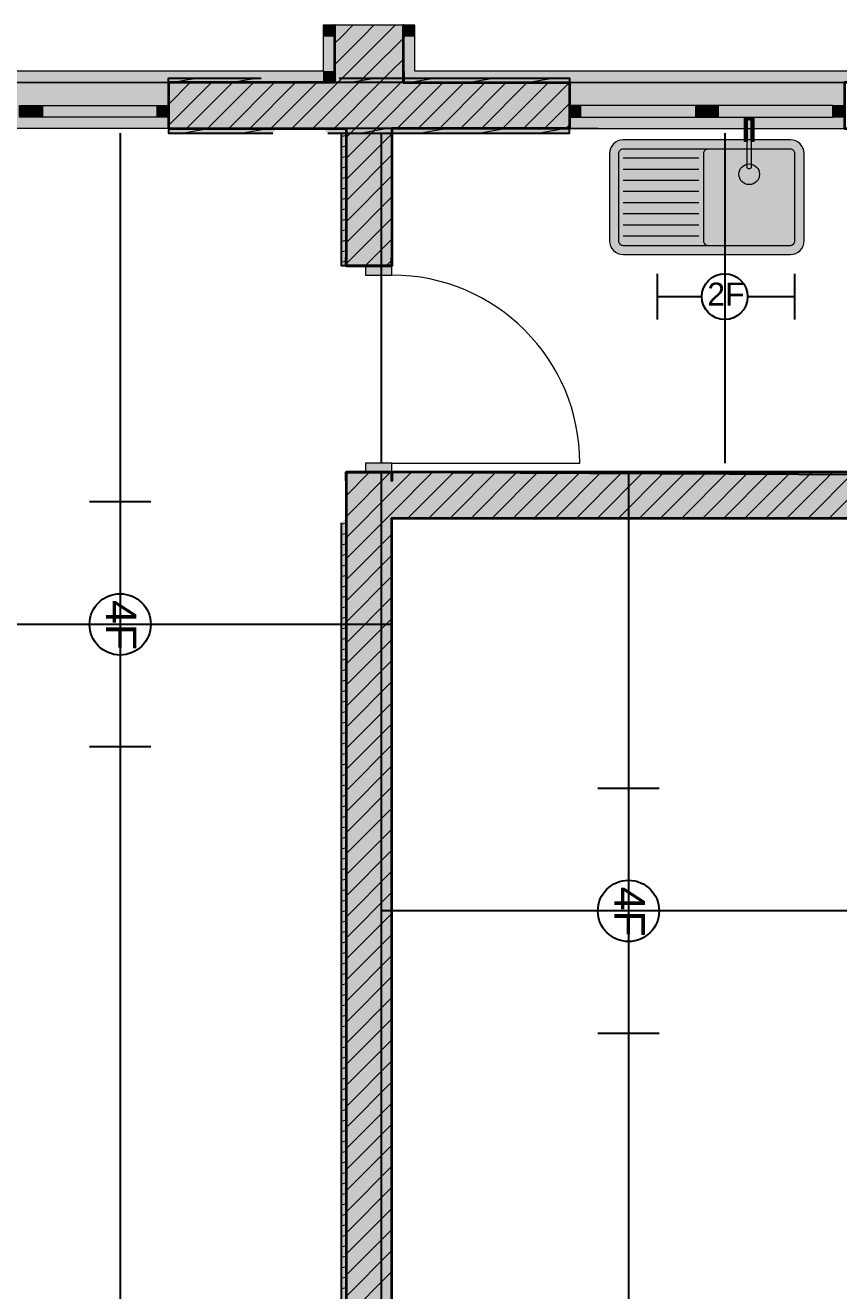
# Model space of a CAD drawing. Header units: inches. Extents: x 99 to 83418, y 65 to 21631.
# Drawn here: x 30078 to 33628, y 14568 to 20088 of the extents above; entities that cross this region are included whole.
import ezdxf

# ---------------------------------------------------------------- set-up
doc = ezdxf.new("R2010")
doc.units = ezdxf.units.IN
doc.header["$MEASUREMENT"] = 0
for name, color, linetype in [('A-Place', 50, 'Continuous'), ('lights', 1, 'Continuous'), ('PDF_Structural - Bearing', 7, 'Continuous')]:
    doc.layers.add(name, color=color, linetype=linetype)
doc.layers.add('PDF_Interior$-$Furniture$', color=7, linetype='Continuous', true_color=0x573938)
doc.styles.get("Standard").update_dxf_attribs({"font": 'arial.ttf'})

# ---------------------------------------------------------------- blocks, each defined once
blk = doc.blocks.new('4feet')
at = {"layer": 'lights'}
for p, q in [((2508.5, 2039.6), (2508.5, 1739.6)), ((3708.5, 2039.6), (3708.5, 1739.6)), ((2508.5, 1889.6), (2958.5, 1889.6)), ((3258.5, 1889.6), (3708.5, 1889.6))]:
    blk.add_line(p, q, dxfattribs=at)
blk.add_circle((3108.5, 1889.6), 150, dxfattribs=at)
at = {"layer": 'lights', "insert": (2989.7, 1969.6), "char_height": 150, "attachment_point": 1}
blk.add_mtext_dynamic_manual_height_columns('4F', width=300, gutter_width=12.5, heights=[0], dxfattribs=at)
blk = doc.blocks.new('2feet')
at = {"layer": 'lights'}
for p, q in [((3462.9, 1862.3), (3462.9, 1662.3)), ((4062.9, 1862.3), (4062.9, 1662.3)), ((3462.9, 1762.3), (3658.3, 1762.3)), ((3858.3, 1762.3), (4062.9, 1762.3))]:
    blk.add_line(p, q, dxfattribs=at)
blk.add_circle((3758.3, 1762.3), 100, dxfattribs=at)
at = {"layer": 'lights', "insert": (3681.9, 1823.5), "char_height": 100, "attachment_point": 1}
blk.add_mtext_dynamic_manual_height_columns('2F', width=100, gutter_width=12.5, heights=[0], dxfattribs=at)

msp = doc.modelspace()

# ---------------------------------------------------------------- hatches: boundary and pattern name
at = {"layer": 'PDF_Interior$-$Furniture$', "true_color": 0xffffff, "transparency": 33554559}
for points in [[(33257.2, 19617.1), (33246.2, 19617.1), (33246.2, 19668.1), (33243.6, 19674.5), (33237.2, 19677.1), (33230.9, 19674.5), (33228.2, 19668.1), (33228.2, 19617.1), (33217.3, 19617.1), (33217.3, 19682.1), (33257.2, 19682.1)], [(33246.2, 19470.2), (33243.6, 19463.9), (33237.2, 19461.3), (33230.8, 19463.9), (33228.2, 19470.3), (33228.2, 19668.1), (33230.9, 19674.5), (33237.2, 19677.1), (33243.6, 19674.5), (33246.2, 19668.1)], [(33052.2, 19588.1), (32687.2, 19588.1), (32657.2, 19580.1), (32635.3, 19558.1), (32627.2, 19528.1), (32627.2, 19148.1), (32635.3, 19118.1), (32657.2, 19096.2), (32687.2, 19088.1), (33417.2, 19088.1), (33447.2, 19096.2), (33469.2, 19118.1), (33477.2, 19148.1), (33477.2, 19528.1), (33469.2, 19558.1), (33447.2, 19580.1), (33417.2, 19588.1)]]:
    msp.add_hatch(color=7, dxfattribs=at).paths.add_polyline_path(points)

# ---------------------------------------------------------------- linework, layer by layer
at = {"layer": 'A-Place'}
for p, q in [((30491.8, 19618.1), (30491.8, 7742)), ((31630.5, 19618.1), (31630.5, 18178.1)), ((33130.5, 19618.1), (33130.5, 18178.1)), ((31630.5, 18138.1), (31630.5, 7742)), ((31630.5, 18138.1), (35203.7, 18120.9)), ((32710.5, 18138.1), (32710.5, 7742)), ((31678, 17474.6), (7459.3, 17474.6)), ((34927.9, 16224.6), (31630.4, 16224.6))]:
    msp.add_line(p, q, dxfattribs=at)
at = {"layer": 'PDF_Interior$-$Furniture$', "color": 126, "lineweight": 25, "true_color": 0x008060}
for points in [[(31127.9, 19838.1), (30702.9, 19838.1), (30702.9, 19858.1), (31107.9, 19858.1)], [(31447.9, 19858.1), (32453, 19858.1), (32453, 19838.1), (31427.9, 19838.1)], [(31178, 19638.1), (30702.9, 19638.1), (30702.9, 19618.1), (31158, 19618.1)], [(31398, 19618.1), (32453, 19618.1), (32453, 19638.1), (31378, 19638.1)], [(31478, 19638.1), (31478, 19038.1), (31458, 19038.1), (31458, 19618.1)], [(31478, 17938.1), (31478, 11088.1), (30553, 11088.1), (30553, 11108.1), (31458, 11108.1), (31458, 17918.1)]]:
    msp.add_lwpolyline(points, dxfattribs=at)
at = {"layer": 'PDF_Interior$-$Furniture$', "color": 121, "lineweight": 13, "true_color": 0x80ffdf}
for points in [[(30834.5, 19858.1), (30721.1, 19838.1)], [(31093.7, 19858.1), (30980.3, 19838.1)], [(31612, 19858.1), (31498.5, 19838.1)], [(31871.1, 19858.1), (31757.7, 19838.1)], [(32130.3, 19858.1), (32016.8, 19838.1)], [(32389.4, 19858.1), (32276, 19838.1)], [(30882.6, 19638.1), (30769.1, 19618.1)], [(31141.7, 19638.1), (31028.3, 19618.1)], [(31400.9, 19638.1), (31381.4, 19634.7)], [(31478, 19606), (31458, 19602.5)], [(31660, 19638.1), (31546.6, 19618.1)], [(31919.2, 19638.1), (31805.7, 19618.1)], [(32178.3, 19638.1), (32064.9, 19618.1)], [(32437.4, 19638.1), (32324, 19618.1)], [(31478, 19560.3), (31458, 19556.8)], [(31478, 19514.6), (31458, 19511.1)], [(31478, 19468.9), (31458, 19465.4)], [(31478, 19423.2), (31458, 19419.7)], [(31478, 19377.5), (31458, 19374)], [(31478, 19331.9), (31458, 19328.3)], [(31478, 19286.2), (31458, 19282.6)], [(31478, 19240.5), (31458, 19236.9)], [(31478, 19194.8), (31458, 19191.2)], [(31478, 19149.1), (31458, 19145.6)], [(31478, 19103.4), (31458, 19099.9)], [(31478, 19057.7), (31458, 19054.2)], [(31478, 17915.3), (31458, 17911.8)], [(31478, 17869.6), (31458, 17866.1)], [(31478, 17823.9), (31458, 17820.4)], [(31478, 17778.3), (31458, 17774.7)], [(31478, 17732.6), (31458, 17729)], [(31478, 17686.9), (31458, 17683.3)], [(31478, 17641.2), (31458, 17637.6)], [(31478, 17595.5), (31458, 17591.9)], [(31478, 17549.8), (31458, 17546.3)], [(31478, 17504.1), (31458, 17500.6)], [(31478, 17458.4), (31458, 17454.9)], [(31478, 17412.7), (31458, 17409.2)], [(31478, 17367), (31458, 17363.5)], [(31478, 17321.3), (31458, 17317.8)], [(31478, 17275.6), (31458, 17272.1)], [(31478, 17229.9), (31458, 17226.4)], [(31478, 17184.2), (31458, 17180.7)], [(31478, 17138.5), (31458, 17135)], [(31478, 17092.8), (31458, 17089.3)], [(31478, 17047.1), (31458, 17043.6)], [(31478, 17001.4), (31458, 16997.9)], [(31478, 16955.8), (31458, 16952.2)], [(31478, 16910.1), (31458, 16906.5)], [(31478, 16864.4), (31458, 16860.8)], [(31478, 16818.7), (31458, 16815.1)], [(31478, 16773), (31458, 16769.5)], [(31478, 16727.3), (31458, 16723.8)], [(31478, 16681.6), (31458, 16678.1)], [(31478, 16635.9), (31458, 16632.4)], [(31478, 16590.2), (31458, 16586.7)], [(31478, 16544.5), (31458, 16541)], [(31478, 16498.8), (31458, 16495.3)], [(31478, 16453.1), (31458, 16449.6)], [(31478, 16407.4), (31458, 16403.9)], [(31478, 16361.7), (31458, 16358.2)], [(31478, 16316), (31458, 16312.5)], [(31478, 16270.3), (31458, 16266.8)], [(31478, 16224.6), (31458, 16221.1)], [(31478, 16179), (31458, 16175.4)], [(31478, 16133.3), (31458, 16129.7)], [(31478, 16087.6), (31458, 16084)], [(31478, 16041.9), (31458, 16038.3)], [(31478, 15996.2), (31458, 15992.7)], [(31478, 15950.5), (31458, 15947)], [(31478, 15904.8), (31458, 15901.3)], [(31478, 15859.1), (31458, 15855.6)], [(31478, 15813.4), (31458, 15809.9)], [(31478, 15767.7), (31458, 15764.2)], [(31478, 15722), (31458, 15718.5)], [(31478, 15676.3), (31458, 15672.8)], [(31478, 15630.6), (31458, 15627.1)], [(31478, 15584.9), (31458, 15581.4)], [(31478, 15539.2), (31458, 15535.7)], [(31478, 15493.5), (31458, 15490)], [(31478, 15447.8), (31458, 15444.3)], [(31478, 15402.2), (31458, 15398.6)], [(31478, 15356.5), (31458, 15352.9)], [(31478, 15310.8), (31458, 15307.2)], [(31478, 15265.1), (31458, 15261.5)], [(31478, 15219.4), (31458, 15215.8)], [(31478, 15173.7), (31458, 15170.2)], [(31478, 15128), (31458, 15124.5)], [(31478, 15082.3), (31458, 15078.8)], [(31478, 15036.6), (31458, 15033.1)], [(31478, 14990.9), (31458, 14987.4)], [(31478, 14945.2), (31458, 14941.7)], [(31478, 14899.5), (31458, 14896)], [(31478, 14853.8), (31458, 14850.3)], [(31478, 14808.1), (31458, 14804.6)], [(31478, 14762.4), (31458, 14758.9)], [(31478, 14716.7), (31458, 14713.2)], [(31478, 14671), (31458, 14667.5)], [(31478, 14625.4), (31458, 14621.8)], [(31478, 14579.7), (31458, 14576.1)]]:
    msp.add_lwpolyline(points, dxfattribs=at)
at = {"layer": 'PDF_Interior$-$Furniture$', "lineweight": 13}
for points in [[(33228.2, 19470.3), (33228.2, 19668.1), (33228.2, 19617.1), (33217.3, 19617.1), (33217.3, 19682.1), (33257.2, 19682.1), (33257.2, 19617.1), (33246.2, 19617.1), (33246.2, 19668.1), (33246.2, 19470.2, -0.413649), (33237.2, 19461.3, -0.41458)], [(33246.2, 19668.1, 0.412495), (33237.2, 19677.1, 0.412495), (33228.2, 19668.1, -0.412495), (33237.2, 19677.1, -0.412495)], [(33477.2, 19528.1, 0.414381), (33417.2, 19588.1), (33052.2, 19588.1), (32687.2, 19588.1, 0.414381), (32627.2, 19528.1), (32627.2, 19148.1, 0.41438), (32687.2, 19088.1), (33417.2, 19088.1, 0.41438), (33477.2, 19148.1)], [(33417.2, 19128.1, 0.414374), (33437.2, 19148.1), (33437.2, 19528.1, 0.414373), (33417.2, 19548.1), (33237.2, 19548.1), (33057.2, 19548.1), (32687.2, 19548.1, 0.414373), (32667.2, 19528.1), (32667.2, 19148.1, 0.414374), (32687.2, 19128.1), (33057.2, 19128.1)]]:
    msp.add_lwpolyline(points, format="xyb", close=True, dxfattribs=at)
for points in [[(33217.5, 19581.1), (33217.5, 19616.1), (33228.2, 19616.1), (33228.2, 19581.1)], [(33256.9, 19581.1), (33246.2, 19581.1), (33246.2, 19616.1), (33256.9, 19616.1)]]:
    msp.add_lwpolyline(points, close=True, dxfattribs=at)
msp.add_lwpolyline([(33057.2, 19548.1, 0.414373), (33037.2, 19528.1), (33037.2, 19148.1, 0.414374), (33057.2, 19128.1)], format="xyb", dxfattribs=at)
for points in [[(33017.2, 19508.1), (32687.2, 19508.1)], [(33017.2, 19459.5), (32687.2, 19459.5)], [(33017.2, 19411), (32687.2, 19411)], [(33017.2, 19362.4), (32687.2, 19362.4)], [(33017.2, 19313.8), (32687.2, 19313.8)], [(33017.2, 19265.3), (32687.2, 19265.3)], [(33017.2, 19216.7), (32687.2, 19216.7)], [(33017.2, 19168.1), (32687.2, 19168.1)]]:
    msp.add_lwpolyline(points, dxfattribs=at)
msp.add_circle((33237.2, 19438.1), 45, dxfattribs=at)
at = {"layer": 'PDF_Interior$-$Furniture$', "color": 7, "lineweight": 0, "true_color": 0xffffff, "transparency": 33554559}
for points in [[(30702.9, 19858.1), (30702.9, 19838.1), (31107.9, 19858.1), (31127.9, 19838.1)], [(32453, 19838.1), (32453, 19858.1), (31427.9, 19838.1), (31447.9, 19858.1)], [(31158, 19618.1), (31178, 19638.1), (30702.9, 19618.1), (30702.9, 19638.1)], [(31378, 19638.1), (31398, 19618.1), (32453, 19638.1), (32453, 19618.1)], [(31458, 19618.1), (31458, 19038.1), (31478, 19638.1), (31478, 19038.1)], [(33217.5, 19581.1), (33217.5, 19616.1), (33228.2, 19581.1), (33228.2, 19616.1)], [(33256.9, 19581.1), (33246.2, 19581.1), (33256.9, 19616.1), (33246.2, 19616.1)], [(31478, 17938.1), (31458, 17918.1), (31478, 11088.1), (31458, 11108.1)]]:
    msp.add_solid(points, dxfattribs=at)
at = {"layer": 'PDF_Structural - Bearing', "color": 251, "lineweight": 18, "true_color": 0x6a6a6a}
for points in [[(31727.9, 20088.1), (31427.9, 20088.1), (31377.9, 20088.1), (31377.9, 19888.1), (28527.9, 19888.1), (28527.9, 20038.1), (28527.9, 20088.1), (28177.9, 20088.1)], [(34977.9, 20088.1), (34677.9, 20088.1), (34627.9, 20088.1), (34627.9, 19888.1), (31777.9, 19888.1), (31777.9, 20038.1), (31777.9, 20088.1), (31427.9, 20088.1)], [(28477.9, 20038.1), (28477.9, 19838.1), (28527.9, 19838.1), (31427.9, 19838.1)], [(31427.9, 19888.1), (31427.9, 20038.1)], [(31727.9, 20038.1), (31727.9, 19888.1)], [(31727.9, 19838.1), (34677.9, 19838.1), (34677.9, 19888.1), (34677.9, 20038.1)]]:
    msp.add_lwpolyline(points, dxfattribs=at)
at = {"layer": 'PDF_Structural - Bearing', "color": 11, "lineweight": 9, "true_color": 0xfe847a}
for points in [[(31241.5, 19638.1), (31441.5, 19838.1), (31491.5, 19888.1), (31641.5, 20038.1), (31691.5, 20088.1)], [(31427.9, 19916.4), (31549.6, 20038.1), (31599.6, 20088.1)], [(31427.9, 20008.3), (31457.7, 20038.1), (31507.7, 20088.1)], [(31333.5, 19638.1), (31533.5, 19838.1), (31583.5, 19888.1), (31727.9, 20032.5)], [(31425.4, 19638.1), (31625.4, 19838.1), (31675.4, 19888.1), (31727.9, 19940.6)], [(30702.9, 19651), (30890, 19838.1)], [(30702.9, 19742.9), (30798.1, 19838.1)], [(30702.9, 19834.8), (30706.1, 19838.1)], [(30781.9, 19638.1), (30981.9, 19838.1)], [(30873.8, 19638.1), (31073.8, 19838.1)], [(30965.8, 19638.1), (31165.8, 19838.1)], [(31057.7, 19638.1), (31257.7, 19838.1)], [(31149.6, 19638.1), (31349.6, 19838.1)], [(31478, 19598.8), (31517.3, 19638.1), (31717.3, 19838.1), (31727.9, 19848.7)], [(31478, 19506.9), (31609.2, 19638.1), (31809.2, 19838.1)], [(31701.1, 19638.1), (31901.1, 19838.1)], [(31793.1, 19638.1), (31993.1, 19838.1)], [(31885, 19638.1), (32085, 19838.1)], [(31976.9, 19638.1), (32176.9, 19838.1)], [(32068.8, 19638.1), (32268.8, 19838.1)], [(32160.8, 19638.1), (32360.8, 19838.1)], [(32252.7, 19638.1), (32452.7, 19838.1)], [(32344.6, 19638.1), (32453, 19746.5)], [(32436.5, 19638.1), (32453, 19654.5)], [(31478, 19414.9), (31678, 19614.9)], [(31478, 19323), (31678, 19523)], [(31478, 19231.1), (31678, 19431.1)], [(31478, 19139.2), (31678, 19339.2)], [(31478, 19047.2), (31678, 19247.2)], [(31560.8, 19038.1), (31678, 19155.3)], [(31652.7, 19038.1), (31678, 19063.4)], [(31478, 17760.3), (31678, 17960.3), (31855.8, 18138.1)], [(31478, 17852.2), (31678, 18052.2), (31763.9, 18138.1)], [(31478, 17944.2), (31671.9, 18138.1)], [(31478, 18036.1), (31580, 18138.1)], [(31478, 18128), (31488.1, 18138.1)], [(31747.7, 17938.1), (31947.7, 18138.1)], [(31839.6, 17938.1), (32039.6, 18138.1)], [(31931.6, 17938.1), (32131.6, 18138.1)], [(32023.5, 17938.1), (32223.5, 18138.1)], [(32115.4, 17938.1), (32315.4, 18138.1)], [(32207.3, 17938.1), (32407.3, 18138.1)], [(32299.2, 17938.1), (32499.2, 18138.1)], [(32391.2, 17938.1), (32591.2, 18138.1)], [(32483.1, 17938.1), (32683.1, 18138.1)], [(32575, 17938.1), (32775, 18138.1)], [(32666.9, 17938.1), (32866.9, 18138.1)], [(32758.9, 17938.1), (32958.9, 18138.1)], [(32850.8, 17938.1), (33050.8, 18138.1)], [(32942.7, 17938.1), (33142.7, 18138.1)], [(33034.6, 17938.1), (33234.6, 18138.1)], [(33126.6, 17938.1), (33326.6, 18138.1)], [(33218.5, 17938.1), (33418.5, 18138.1)], [(33310.4, 17938.1), (33510.4, 18138.1)], [(33402.3, 17938.1), (33602.3, 18138.1)], [(33494.3, 17938.1), (33694.3, 18138.1)], [(33586.2, 17938.1), (33786.2, 18138.1)], [(31478, 17668.4), (31678, 17868.4)], [(31478, 17576.5), (31678, 17776.5)], [(31478, 17484.5), (31678, 17684.5)], [(31478, 17392.6), (31678, 17592.6)], [(31478, 17300.7), (31678, 17500.7)], [(31478, 17208.8), (31678, 17408.8)], [(31478, 17116.8), (31678, 17316.8)], [(31478, 17024.9), (31678, 17224.9)], [(31478, 16933), (31678, 17133)], [(31478, 16841.1), (31678, 17041.1)], [(31478, 16749.1), (31678, 16949.1)], [(31478, 16657.2), (31678, 16857.2)], [(31478, 16565.3), (31678, 16765.3)], [(31478, 16473.4), (31678, 16673.4)], [(31478, 16381.4), (31678, 16581.4)], [(31478, 16289.5), (31678, 16489.5)], [(31478, 16197.6), (31678, 16397.6)], [(31478, 16105.7), (31678, 16305.7)], [(31478, 16013.7), (31678, 16213.7)], [(31478, 15921.8), (31678, 16121.8)], [(31478, 15829.9), (31678, 16029.9)], [(31478, 15738), (31678, 15938)], [(31478, 15646.1), (31678, 15846.1)], [(31478, 15554.1), (31678, 15754.1)], [(31478, 15462.2), (31678, 15662.2)], [(31478, 15370.3), (31678, 15570.3)], [(31478, 15278.4), (31678, 15478.4)], [(31478, 15186.4), (31678, 15386.4)], [(31478, 15094.5), (31678, 15294.5)], [(31478, 15002.6), (31678, 15202.6)], [(31478, 14910.7), (31678, 15110.7)], [(31478, 14818.7), (31678, 15018.7)], [(31478, 14726.8), (31678, 14926.8)], [(31478, 14634.9), (31678, 14834.9)], [(31478, 14543), (31678, 14743)], [(31478, 14451), (31678, 14651)]]:
    msp.add_lwpolyline(points, dxfattribs=at)
at = {"layer": 'PDF_Structural - Bearing', "lineweight": 35}
for points in [[(31427.9, 20038.1), (31427.9, 20088.1), (31427.9, 20038.1), (31427.9, 19888.1)], [(34677.9, 20038.1), (34677.9, 20088.1), (34677.9, 20038.1), (34677.9, 19838.1), (33653, 19838.1), (33653, 19738.1), (33653, 19688.1), (33653, 19638.1), (34727.9, 19638.1), (34727.9, 18138.1), (31678, 18138.1)], [(31727.9, 19888.1), (31727.9, 20038.1), (31727.9, 20088.1), (31727.9, 20038.1)], [(31427.9, 19838.1), (31427.9, 19888.1), (31427.9, 19838.1), (30702.9, 19838.1), (30702.9, 19738.1), (30702.9, 19688.1), (30702.9, 19638.1), (31478, 19638.1), (31478, 19038.1), (31563, 19038.1), (31478, 19038.1), (31478, 19075.1), (31478, 19038.1)], [(31727.9, 19838.1), (31727.9, 19888.1), (31727.9, 19838.1), (32453, 19838.1), (32453, 19738.1), (32453, 19688.1), (32453, 19638.1), (31678, 19638.1), (31678, 19038.1), (31563, 19038.1), (31678, 19038.1), (31678, 19075.1), (31678, 19038.1)], [(31678, 19075.1), (31678, 19038.1), (31563, 19038.1), (31478, 19038.1), (31478, 19075.1)], [(31478, 18138.1), (31478, 18101.1), (31478, 18138.1), (31563, 18138.1), (31478, 18138.1), (31478, 11088.1), (30553, 11088.1), (30553, 11003.1), (30553, 10888.1), (31427.9, 10888.1), (31427.9, 10688.1), (31427.9, 10638.1), (31427.9, 10688.1)], [(31678, 18101.1), (31678, 18138.1), (31678, 18101.1), (31678, 18138.1), (31563, 18138.1), (31678, 18138.1), (31563, 18138.1), (31478, 18138.1), (31478, 18101.1)], [(31727.9, 10688.1), (31727.9, 10638.1), (31727.9, 10688.1), (31727.9, 10888.1), (31727.9, 10988.1), (31727.9, 11038.1), (31727.9, 11088.1), (31678, 11088.1), (31678, 17938.1), (34727.9, 17938.1), (34727.9, 15813.1), (34927.9, 15813.1), (37978, 15813.1), (37978, 12588.1), (38178, 12588.1), (38178, 15738.1), (38378, 15738.1)]]:
    msp.add_lwpolyline(points, dxfattribs=at)
at = {"layer": 'PDF_Structural - Bearing', "color": 123, "lineweight": 18, "true_color": 0x71cebe}
msp.add_lwpolyline([(11977.9, 19838.1), (11977.9, 10888.1), (28215.4, 10888.1), (28215.4, 8375.6), (31690.3, 8375.6), (31690.3, 10888.1), (38178, 10888.1), (38178, 19838.1)], close=True, dxfattribs=at)
at = {"layer": 'PDF_Structural - Bearing', "lineweight": 13}
for points in [[(30702.9, 19638.1), (28902.9, 19638.1), (28902.9, 19688.1), (28902.9, 19738.1), (28902.9, 19688.1), (28952.9, 19688.1), (28952.9, 19738.1), (28902.9, 19738.1), (28902.9, 19838.1), (30702.9, 19838.1), (30702.9, 19738.1), (30702.9, 19688.1)], [(32453, 19638.1), (33653, 19638.1), (33653, 19688.1), (33653, 19738.1), (33653, 19688.1), (33603, 19688.1), (33603, 19738.1), (33653, 19738.1), (33653, 19838.1), (32453, 19838.1), (32453, 19738.1), (32453, 19688.1)], [(30102.9, 19688.1), (30052.9, 19688.1), (30052.9, 19738.1), (30102.9, 19738.1), (30152.9, 19738.1), (30152.9, 19688.1)], [(30702.9, 19688.1), (30652.9, 19688.1), (30652.9, 19738.1), (30702.9, 19738.1)], [(32453, 19688.1), (32503, 19688.1), (32503, 19738.1), (32453, 19738.1)], [(33053, 19688.1), (33103, 19688.1), (33103, 19738.1), (33053, 19738.1), (33003, 19738.1), (33003, 19688.1)]]:
    msp.add_lwpolyline(points, close=True, dxfattribs=at)
for points in [[(30152.9, 19738.1), (30652.9, 19738.1)], [(33003, 19738.1), (32503, 19738.1)], [(33603, 19738.1), (33103, 19738.1)], [(30652.9, 19688.1), (30152.9, 19688.1)], [(32503, 19688.1), (33003, 19688.1)], [(33103, 19688.1), (33603, 19688.1)]]:
    msp.add_lwpolyline(points, dxfattribs=at)
at = {"layer": 'PDF_Structural - Bearing', "color": 8, "lineweight": 15, "true_color": 0x7f7f7f}
for points in [[(32578, 19638.1), (31378, 19638.1)], [(31678, 19638.1), (31678, 19038.1)]]:
    msp.add_lwpolyline(points, dxfattribs=at)
at = {"layer": 'PDF_Structural - Bearing', "color": 30, "lineweight": 20, "true_color": 0xff6600}
for points in [[(31563, 19038.1), (31563, 18998.1), (31678, 18998.1), (31678, 19038.1)], [(31678, 18138.1), (31678, 18178.1), (31563, 18178.1), (31563, 18138.1)]]:
    msp.add_lwpolyline(points, close=True, dxfattribs=at)
at = {"layer": 'PDF_Structural - Bearing', "color": 30, "lineweight": 18, "true_color": 0xff6600}
msp.add_lwpolyline([(31678, 18178.1), (32498, 18178.1, 0.414192), (31678, 18998.1)], format="xyb", dxfattribs=at)
at = {"layer": 'PDF_Structural - Bearing', "color": 7, "lineweight": 0, "true_color": 0xffffff, "transparency": 33554559}
for points in [[(31377.9, 20038.1), (31377.9, 20088.1), (31427.9, 20038.1)], [(31377.9, 20088.1), (31427.9, 20088.1), (31427.9, 20038.1)], [(31727.9, 20088.1), (31727.9, 20038.1), (31427.9, 20088.1), (31427.9, 20038.1)], [(31727.9, 20088.1), (31777.9, 20088.1), (31727.9, 20038.1)], [(31727.9, 20038.1), (31777.9, 20088.1), (31777.9, 20038.1)], [(31377.9, 20038.1), (31427.9, 20038.1), (31377.9, 19888.1), (31427.9, 19888.1)], [(31427.9, 19888.1), (31427.9, 20038.1), (31727.9, 19888.1), (31727.9, 20038.1)], [(31727.9, 20038.1), (31777.9, 20038.1), (31727.9, 19888.1), (31777.9, 19888.1)], [(31377.9, 19888.1), (31377.9, 19838.1), (28527.9, 19888.1), (28527.9, 19838.1)], [(31377.9, 19838.1), (31377.9, 19888.1), (31427.9, 19838.1)], [(31377.9, 19888.1), (31427.9, 19888.1), (31427.9, 19838.1)], [(31727.9, 19888.1), (31727.9, 19838.1), (31427.9, 19888.1), (31427.9, 19838.1)], [(31727.9, 19838.1), (31727.9, 19888.1), (34677.9, 19838.1), (34677.9, 19888.1)], [(30702.9, 19838.1), (30702.9, 19638.1), (28902.9, 19838.1), (28902.9, 19638.1)], [(30702.9, 19838.1), (32453, 19838.1), (30702.9, 19638.1), (32453, 19638.1)], [(32453, 19838.1), (33653, 19838.1), (32453, 19638.1), (33653, 19638.1)], [(30102.9, 19688.1), (30102.9, 19738.1), (30052.9, 19688.1), (30052.9, 19738.1)], [(30102.9, 19738.1), (30102.9, 19688.1), (30152.9, 19738.1), (30152.9, 19688.1)], [(30152.9, 19738.1), (30152.9, 19688.1), (30652.9, 19738.1), (30652.9, 19688.1)], [(30702.9, 19688.1), (30702.9, 19738.1), (30652.9, 19688.1), (30652.9, 19738.1)], [(32453, 19688.1), (32503, 19688.1), (32453, 19738.1), (32503, 19738.1)], [(33003, 19738.1), (32503, 19738.1), (33003, 19688.1), (32503, 19688.1)], [(33053, 19738.1), (33003, 19738.1), (33053, 19688.1), (33003, 19688.1)], [(33053, 19688.1), (33103, 19688.1), (33053, 19738.1), (33103, 19738.1)], [(33603, 19738.1), (33103, 19738.1), (33603, 19688.1), (33103, 19688.1)], [(33653, 19738.1), (33603, 19738.1), (33653, 19688.1), (33603, 19688.1)], [(31478, 19638.1), (31678, 19638.1), (31478, 19038.1), (31678, 19038.1)], [(31563, 19038.1), (31563, 18998.1), (31678, 19038.1), (31678, 18998.1)], [(31678, 18138.1), (31678, 18178.1), (31563, 18138.1), (31563, 18178.1)], [(31478, 11088.1), (31478, 18138.1), (31678, 11088.1), (31678, 18138.1)], [(31678, 17938.1), (31678, 18138.1), (34727.9, 17938.1), (34727.9, 18138.1)]]:
    msp.add_solid(points, dxfattribs=at)

# ---------------------------------------------------------------- block references
at = {"layer": 'A-Place', "xscale": 0.9998862250006648, "yscale": 0.9998862250006648, "zscale": 0.9998862250006648}
msp.add_blockref('2feet', (29372.7, 17142.3), dxfattribs=at)
at = {"layer": 'A-Place', "xscale": 0.8908195407415311, "yscale": 0.8908195407415311, "zscale": 0.8908195407415311, "rotation": 270}
for p in [(28808.5, 20243.7), (31027.3, 18993.7)]:
    msp.add_blockref('4feet', p, dxfattribs=at)

doc.saveas('drawing.dxf')
